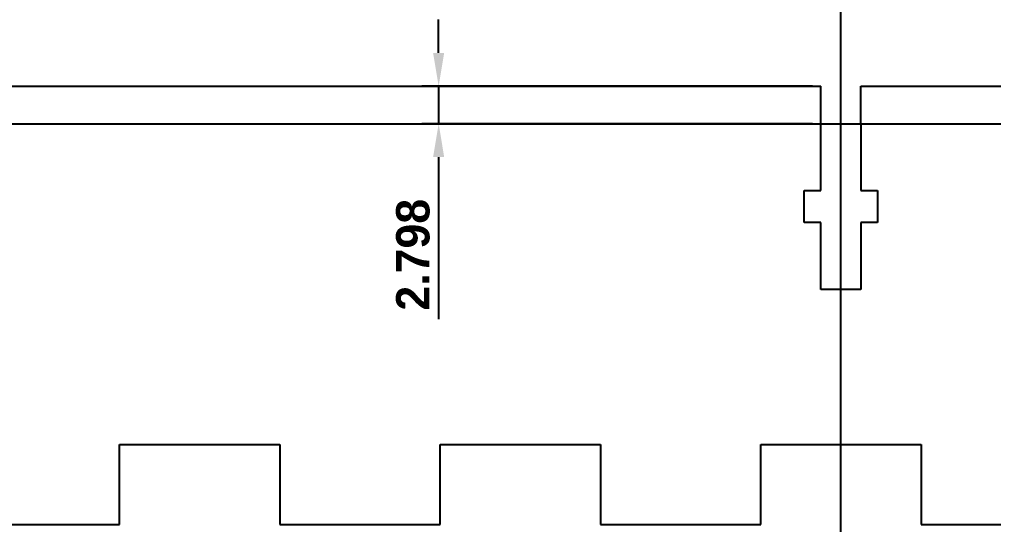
# Model space of a CAD drawing. Header units: millimetres. Extents: x -118 to 978, y -2247 to 617.
# Drawn here: x 584 to 656.9, y 252.4 to 290.2 of the extents above; entities that cross this region are included whole.
import ezdxf

# ---------------------------------------------------------------- set-up
doc = ezdxf.new("R2010")
doc.units = ezdxf.units.MM
doc.layers.add('TabGuides', color=3, linetype='Continuous')
doc.layers.add('text', color=5, linetype='Continuous')
doc.styles.get("Standard").update_dxf_attribs({"font": 'FreeSansBold.ttf'})
doc.dimstyles.new('ISO-25', dxfattribs={"dimtxt": 2.5, "dimasz": 2.5, "dimexe": 1.25, "dimexo": 0.625, "dimtad": 1, "dimdec": 3, "dimdsep": 46, "dimtxsty": 'Standard', "dimcen": 2.5, "dimadec": 0, "dimazin": 0, "dimtfac": 1, "dimtmove": 0, "dimatfit": 3, "dimfxl": 1, "dimarcsym": 0})

# ---------------------------------------------------------------- blocks, each defined once
blk = doc.blocks.new('M3 Bolt Nut Slot')
for p, q in [((-7.4, 0), (-7.4, 1.25)), ((-7.4, 1.25), (-5, 1.25)), ((-5, 1.25), (-5, 0)), ((-12.4, -3), (-12.4, 0)), ((-12.4, 0), (-7.4, 0)), ((-5, 0), (0, 0)), ((-7.4, -3), (-12.4, -3)), ((-7.4, -4.25), (-7.4, -3)), ((0, -3), (-5, -3)), ((-5, -3), (-5, -4.25)), ((-5, -4.25), (-7.4, -4.25))]:
    blk.add_line(p, q)
blk = doc.blocks.new('*D697')
at = {"layer": 'Defpoints', "color": 0}
for p in [(208.5, 0), (179.891, -2.798), (208.5, -2.798)]:
    blk.add_point(p, dxfattribs=at)
at = {"layer": 'TabGuides', "color": 0, "lineweight": -2}
for p, q in [((179.891, 2.5), (179.891, 5)), ((207.875, 0), (178.641, 0)), ((179.891, 0), (179.891, -2.798)), ((207.875, -2.798), (178.641, -2.798)), ((179.891, -5.298), (179.891, -17.419))]:
    blk.add_line(p, q, dxfattribs=at)
at = {"layer": 'TabGuides', "color": 0}
for points in [[(179.474, 2.5), (180.307, 2.5), (179.891, 0)], [(180.307, -5.298), (179.474, -5.298), (179.891, -2.798)]]:
    blk.add_solid(points, dxfattribs=at)
at = {"layer": 'TabGuides', "color": 0, "insert": (177.974, -12.609), "char_height": 2.5, "attachment_point": 5, "rotation": 90}
blk.add_mtext('2.798', dxfattribs=at)
blk = doc.blocks.new('*D699')
at = {"layer": 'Defpoints', "color": 0}
for p in [(208.5, 0), (179.891, -2.798), (208.5, -2.798)]:
    blk.add_point(p, dxfattribs=at)
at = {"layer": 'TabGuides', "color": 0, "lineweight": -2}
for p, q in [((179.891, 2.5), (179.891, 5)), ((207.875, 0), (178.641, 0)), ((179.891, 0), (179.891, -2.798)), ((207.875, -2.798), (178.641, -2.798)), ((179.891, -5.298), (179.891, -17.419))]:
    blk.add_line(p, q, dxfattribs=at)
at = {"layer": 'TabGuides', "color": 0}
for points in [[(179.474, 2.5), (180.307, 2.5), (179.891, 0)], [(180.307, -5.298), (179.474, -5.298), (179.891, -2.798)]]:
    blk.add_solid(points, dxfattribs=at)
at = {"layer": 'TabGuides', "color": 0, "insert": (177.974, -12.609), "char_height": 2.5, "attachment_point": 5, "rotation": 90}
blk.add_mtext('2.798', dxfattribs=at)
blk = doc.blocks.new('*D701')
at = {"layer": 'Defpoints', "color": 0}
for p in [(208.5, 0), (179.891, -2.798), (208.5, -2.798)]:
    blk.add_point(p, dxfattribs=at)
at = {"layer": 'TabGuides', "color": 0, "lineweight": -2}
for p, q in [((179.891, 2.5), (179.891, 5)), ((207.875, 0), (178.641, 0)), ((179.891, 0), (179.891, -2.798)), ((207.875, -2.798), (178.641, -2.798)), ((179.891, -5.298), (179.891, -17.419))]:
    blk.add_line(p, q, dxfattribs=at)
at = {"layer": 'TabGuides', "color": 0}
for points in [[(179.474, 2.5), (180.307, 2.5), (179.891, 0)], [(180.307, -5.298), (179.474, -5.298), (179.891, -2.798)]]:
    blk.add_solid(points, dxfattribs=at)
at = {"layer": 'TabGuides', "color": 0, "insert": (177.974, -12.609), "char_height": 2.5, "attachment_point": 5, "rotation": 90}
blk.add_mtext('2.798', dxfattribs=at)
blk = doc.blocks.new('*D703')
at = {"layer": 'Defpoints', "color": 0}
for p in [(208.5, 0), (179.891, -2.798), (208.5, -2.798)]:
    blk.add_point(p, dxfattribs=at)
at = {"layer": 'TabGuides', "color": 0, "lineweight": -2}
for p, q in [((179.891, 2.5), (179.891, 5)), ((207.875, 0), (178.641, 0)), ((179.891, 0), (179.891, -2.798)), ((207.875, -2.798), (178.641, -2.798)), ((179.891, -5.298), (179.891, -17.419))]:
    blk.add_line(p, q, dxfattribs=at)
at = {"layer": 'TabGuides', "color": 0}
for points in [[(179.474, 2.5), (180.307, 2.5), (179.891, 0)], [(180.307, -5.298), (179.474, -5.298), (179.891, -2.798)]]:
    blk.add_solid(points, dxfattribs=at)
at = {"layer": 'TabGuides', "color": 0, "insert": (177.974, -12.609), "char_height": 2.5, "attachment_point": 5, "rotation": 90}
blk.add_mtext('2.798', dxfattribs=at)
blk = doc.blocks.new('*D705')
at = {"layer": 'Defpoints', "color": 0}
for p in [(208.5, 0), (179.891, -2.798), (208.5, -2.798)]:
    blk.add_point(p, dxfattribs=at)
at = {"layer": 'TabGuides', "color": 0, "lineweight": -2}
for p, q in [((179.891, 2.5), (179.891, 5)), ((207.875, 0), (178.641, 0)), ((179.891, 0), (179.891, -2.798)), ((207.875, -2.798), (178.641, -2.798)), ((179.891, -5.298), (179.891, -17.419))]:
    blk.add_line(p, q, dxfattribs=at)
at = {"layer": 'TabGuides', "color": 0}
for points in [[(179.474, 2.5), (180.307, 2.5), (179.891, 0)], [(180.307, -5.298), (179.474, -5.298), (179.891, -2.798)]]:
    blk.add_solid(points, dxfattribs=at)
at = {"layer": 'TabGuides', "color": 0, "insert": (177.974, -12.609), "char_height": 2.5, "attachment_point": 5, "rotation": 90}
blk.add_mtext('2.798', dxfattribs=at)
blk = doc.blocks.new('*D707')
at = {"layer": 'Defpoints', "color": 0}
for p in [(208.5, 0), (179.891, -2.798), (208.5, -2.798)]:
    blk.add_point(p, dxfattribs=at)
at = {"layer": 'TabGuides', "color": 0, "lineweight": -2}
for p, q in [((179.891, 2.5), (179.891, 5)), ((207.875, 0), (178.641, 0)), ((179.891, 0), (179.891, -2.798)), ((207.875, -2.798), (178.641, -2.798)), ((179.891, -5.298), (179.891, -17.419))]:
    blk.add_line(p, q, dxfattribs=at)
at = {"layer": 'TabGuides', "color": 0}
for points in [[(179.474, 2.5), (180.307, 2.5), (179.891, 0)], [(180.307, -5.298), (179.474, -5.298), (179.891, -2.798)]]:
    blk.add_solid(points, dxfattribs=at)
at = {"layer": 'TabGuides', "color": 0, "insert": (177.974, -12.609), "char_height": 2.5, "attachment_point": 5, "rotation": 90}
blk.add_mtext('2.798', dxfattribs=at)
blk = doc.blocks.new('*D709')
at = {"layer": 'Defpoints', "color": 0}
for p in [(208.5, 0), (179.891, -2.798), (208.5, -2.798)]:
    blk.add_point(p, dxfattribs=at)
at = {"layer": 'TabGuides', "color": 0, "lineweight": -2}
for p, q in [((179.891, 2.5), (179.891, 5)), ((207.875, 0), (178.641, 0)), ((179.891, 0), (179.891, -2.798)), ((207.875, -2.798), (178.641, -2.798)), ((179.891, -5.298), (179.891, -17.419))]:
    blk.add_line(p, q, dxfattribs=at)
at = {"layer": 'TabGuides', "color": 0}
for points in [[(179.474, 2.5), (180.307, 2.5), (179.891, 0)], [(180.307, -5.298), (179.474, -5.298), (179.891, -2.798)]]:
    blk.add_solid(points, dxfattribs=at)
at = {"layer": 'TabGuides', "color": 0, "insert": (177.974, -12.609), "char_height": 2.5, "attachment_point": 5, "rotation": 90}
blk.add_mtext('2.798', dxfattribs=at)
blk = doc.blocks.new('*D711')
at = {"layer": 'Defpoints', "color": 0}
for p in [(208.5, 0), (179.891, -2.798), (208.5, -2.798)]:
    blk.add_point(p, dxfattribs=at)
at = {"layer": 'TabGuides', "color": 0, "lineweight": -2}
for p, q in [((179.891, 2.5), (179.891, 5)), ((207.875, 0), (178.641, 0)), ((179.891, 0), (179.891, -2.798)), ((207.875, -2.798), (178.641, -2.798)), ((179.891, -5.298), (179.891, -17.419))]:
    blk.add_line(p, q, dxfattribs=at)
at = {"layer": 'TabGuides', "color": 0}
for points in [[(179.474, 2.5), (180.307, 2.5), (179.891, 0)], [(180.307, -5.298), (179.474, -5.298), (179.891, -2.798)]]:
    blk.add_solid(points, dxfattribs=at)
at = {"layer": 'TabGuides', "color": 0, "insert": (177.974, -12.609), "char_height": 2.5, "attachment_point": 5, "rotation": 90}
blk.add_mtext('2.798', dxfattribs=at)
blk = doc.blocks.new('*D713')
at = {"layer": 'Defpoints', "color": 0}
for p in [(208.5, 0), (179.891, -2.798), (208.5, -2.798)]:
    blk.add_point(p, dxfattribs=at)
at = {"layer": 'TabGuides', "color": 0, "lineweight": -2}
for p, q in [((179.891, 2.5), (179.891, 5)), ((207.875, 0), (178.641, 0)), ((179.891, 0), (179.891, -2.798)), ((207.875, -2.798), (178.641, -2.798)), ((179.891, -5.298), (179.891, -17.419))]:
    blk.add_line(p, q, dxfattribs=at)
at = {"layer": 'TabGuides', "color": 0}
for points in [[(179.474, 2.5), (180.307, 2.5), (179.891, 0)], [(180.307, -5.298), (179.474, -5.298), (179.891, -2.798)]]:
    blk.add_solid(points, dxfattribs=at)
at = {"layer": 'TabGuides', "color": 0, "insert": (177.974, -12.609), "char_height": 2.5, "attachment_point": 5, "rotation": 90}
blk.add_mtext('2.798', dxfattribs=at)
blk = doc.blocks.new('*D715')
at = {"layer": 'Defpoints', "color": 0}
for p in [(208.5, 0), (179.891, -2.798), (208.5, -2.798)]:
    blk.add_point(p, dxfattribs=at)
at = {"layer": 'TabGuides', "color": 0, "lineweight": -2}
for p, q in [((179.891, 2.5), (179.891, 5)), ((207.875, 0), (178.641, 0)), ((179.891, 0), (179.891, -2.798)), ((207.875, -2.798), (178.641, -2.798)), ((179.891, -5.298), (179.891, -17.419))]:
    blk.add_line(p, q, dxfattribs=at)
at = {"layer": 'TabGuides', "color": 0}
for points in [[(179.474, 2.5), (180.307, 2.5), (179.891, 0)], [(180.307, -5.298), (179.474, -5.298), (179.891, -2.798)]]:
    blk.add_solid(points, dxfattribs=at)
at = {"layer": 'TabGuides', "color": 0, "insert": (177.974, -12.609), "char_height": 2.5, "attachment_point": 5, "rotation": 90}
blk.add_mtext('2.798', dxfattribs=at)
blk = doc.blocks.new('*D717')
at = {"layer": 'Defpoints', "color": 0}
for p in [(208.5, 0), (179.891, -2.798), (208.5, -2.798)]:
    blk.add_point(p, dxfattribs=at)
at = {"layer": 'TabGuides', "color": 0, "lineweight": -2}
for p, q in [((179.891, 2.5), (179.891, 5)), ((207.875, 0), (178.641, 0)), ((179.891, 0), (179.891, -2.798)), ((207.875, -2.798), (178.641, -2.798)), ((179.891, -5.298), (179.891, -17.419))]:
    blk.add_line(p, q, dxfattribs=at)
at = {"layer": 'TabGuides', "color": 0}
for points in [[(179.474, 2.5), (180.307, 2.5), (179.891, 0)], [(180.307, -5.298), (179.474, -5.298), (179.891, -2.798)]]:
    blk.add_solid(points, dxfattribs=at)
at = {"layer": 'TabGuides', "color": 0, "insert": (177.974, -12.609), "char_height": 2.5, "attachment_point": 5, "rotation": 90}
blk.add_mtext('2.798', dxfattribs=at)
blk = doc.blocks.new('*D719')
at = {"layer": 'Defpoints', "color": 0}
for p in [(208.5, 0), (179.891, -2.798), (208.5, -2.798)]:
    blk.add_point(p, dxfattribs=at)
at = {"layer": 'TabGuides', "color": 0, "lineweight": -2}
for p, q in [((179.891, 2.5), (179.891, 5)), ((207.875, 0), (178.641, 0)), ((179.891, 0), (179.891, -2.798)), ((207.875, -2.798), (178.641, -2.798)), ((179.891, -5.298), (179.891, -17.419))]:
    blk.add_line(p, q, dxfattribs=at)
at = {"layer": 'TabGuides', "color": 0}
for points in [[(179.474, 2.5), (180.307, 2.5), (179.891, 0)], [(180.307, -5.298), (179.474, -5.298), (179.891, -2.798)]]:
    blk.add_solid(points, dxfattribs=at)
at = {"layer": 'TabGuides', "color": 0, "insert": (177.974, -12.609), "char_height": 2.5, "attachment_point": 5, "rotation": 90}
blk.add_mtext('2.798', dxfattribs=at)
blk = doc.blocks.new('*D721')
at = {"layer": 'Defpoints', "color": 0}
for p in [(208.5, 0), (179.891, -2.798), (208.5, -2.798)]:
    blk.add_point(p, dxfattribs=at)
at = {"layer": 'TabGuides', "color": 0, "lineweight": -2}
for p, q in [((179.891, 2.5), (179.891, 5)), ((207.875, 0), (178.641, 0)), ((179.891, 0), (179.891, -2.798)), ((207.875, -2.798), (178.641, -2.798)), ((179.891, -5.298), (179.891, -17.419))]:
    blk.add_line(p, q, dxfattribs=at)
at = {"layer": 'TabGuides', "color": 0}
for points in [[(179.474, 2.5), (180.307, 2.5), (179.891, 0)], [(180.307, -5.298), (179.474, -5.298), (179.891, -2.798)]]:
    blk.add_solid(points, dxfattribs=at)
at = {"layer": 'TabGuides', "color": 0, "insert": (177.974, -12.609), "char_height": 2.5, "attachment_point": 5, "rotation": 90}
blk.add_mtext('2.798', dxfattribs=at)
blk = doc.blocks.new('*D723')
at = {"layer": 'Defpoints', "color": 0}
for p in [(208.5, 0), (179.891, -2.798), (208.5, -2.798)]:
    blk.add_point(p, dxfattribs=at)
at = {"layer": 'TabGuides', "color": 0, "lineweight": -2}
for p, q in [((179.891, 2.5), (179.891, 5)), ((207.875, 0), (178.641, 0)), ((179.891, 0), (179.891, -2.798)), ((207.875, -2.798), (178.641, -2.798)), ((179.891, -5.298), (179.891, -17.419))]:
    blk.add_line(p, q, dxfattribs=at)
at = {"layer": 'TabGuides', "color": 0}
for points in [[(179.474, 2.5), (180.307, 2.5), (179.891, 0)], [(180.307, -5.298), (179.474, -5.298), (179.891, -2.798)]]:
    blk.add_solid(points, dxfattribs=at)
at = {"layer": 'TabGuides', "color": 0, "insert": (177.974, -12.609), "char_height": 2.5, "attachment_point": 5, "rotation": 90}
blk.add_mtext('2.798', dxfattribs=at)
blk = doc.blocks.new('*D725')
at = {"layer": 'Defpoints', "color": 0}
for p in [(208.5, 0), (179.891, -2.798), (208.5, -2.798)]:
    blk.add_point(p, dxfattribs=at)
at = {"layer": 'TabGuides', "color": 0, "lineweight": -2}
for p, q in [((179.891, 2.5), (179.891, 5)), ((207.875, 0), (178.641, 0)), ((179.891, 0), (179.891, -2.798)), ((207.875, -2.798), (178.641, -2.798)), ((179.891, -5.298), (179.891, -17.419))]:
    blk.add_line(p, q, dxfattribs=at)
at = {"layer": 'TabGuides', "color": 0}
for points in [[(179.474, 2.5), (180.307, 2.5), (179.891, 0)], [(180.307, -5.298), (179.474, -5.298), (179.891, -2.798)]]:
    blk.add_solid(points, dxfattribs=at)
at = {"layer": 'TabGuides', "color": 0, "insert": (177.974, -12.609), "char_height": 2.5, "attachment_point": 5, "rotation": 90}
blk.add_mtext('2.798', dxfattribs=at)
blk = doc.blocks.new('*D727')
at = {"layer": 'Defpoints', "color": 0}
for p in [(208.5, 0), (179.891, -2.798), (208.5, -2.798)]:
    blk.add_point(p, dxfattribs=at)
at = {"layer": 'TabGuides', "color": 0, "lineweight": -2}
for p, q in [((179.891, 2.5), (179.891, 5)), ((207.875, 0), (178.641, 0)), ((179.891, 0), (179.891, -2.798)), ((207.875, -2.798), (178.641, -2.798)), ((179.891, -5.298), (179.891, -17.419))]:
    blk.add_line(p, q, dxfattribs=at)
at = {"layer": 'TabGuides', "color": 0}
for points in [[(179.474, 2.5), (180.307, 2.5), (179.891, 0)], [(180.307, -5.298), (179.474, -5.298), (179.891, -2.798)]]:
    blk.add_solid(points, dxfattribs=at)
at = {"layer": 'TabGuides', "color": 0, "insert": (177.974, -12.609), "char_height": 2.5, "attachment_point": 5, "rotation": 90}
blk.add_mtext('2.798', dxfattribs=at)
blk = doc.blocks.new('*D729')
at = {"layer": 'Defpoints', "color": 0}
for p in [(208.5, 0), (179.891, -2.798), (208.5, -2.798)]:
    blk.add_point(p, dxfattribs=at)
at = {"layer": 'TabGuides', "color": 0, "lineweight": -2}
for p, q in [((179.891, 2.5), (179.891, 5)), ((207.875, 0), (178.641, 0)), ((179.891, 0), (179.891, -2.798)), ((207.875, -2.798), (178.641, -2.798)), ((179.891, -5.298), (179.891, -17.419))]:
    blk.add_line(p, q, dxfattribs=at)
at = {"layer": 'TabGuides', "color": 0}
for points in [[(179.474, 2.5), (180.307, 2.5), (179.891, 0)], [(180.307, -5.298), (179.474, -5.298), (179.891, -2.798)]]:
    blk.add_solid(points, dxfattribs=at)
at = {"layer": 'TabGuides', "color": 0, "insert": (177.974, -12.609), "char_height": 2.5, "attachment_point": 5, "rotation": 90}
blk.add_mtext('2.798', dxfattribs=at)
blk = doc.blocks.new('*D731')
at = {"layer": 'Defpoints', "color": 0}
for p in [(208.5, 0), (179.891, -2.798), (208.5, -2.798)]:
    blk.add_point(p, dxfattribs=at)
at = {"layer": 'TabGuides', "color": 0, "lineweight": -2}
for p, q in [((179.891, 2.5), (179.891, 5)), ((207.875, 0), (178.641, 0)), ((179.891, 0), (179.891, -2.798)), ((207.875, -2.798), (178.641, -2.798)), ((179.891, -5.298), (179.891, -17.419))]:
    blk.add_line(p, q, dxfattribs=at)
at = {"layer": 'TabGuides', "color": 0}
for points in [[(179.474, 2.5), (180.307, 2.5), (179.891, 0)], [(180.307, -5.298), (179.474, -5.298), (179.891, -2.798)]]:
    blk.add_solid(points, dxfattribs=at)
at = {"layer": 'TabGuides', "color": 0, "insert": (177.974, -12.609), "char_height": 2.5, "attachment_point": 5, "rotation": 90}
blk.add_mtext('2.798', dxfattribs=at)
blk = doc.blocks.new('*D733')
at = {"layer": 'Defpoints', "color": 0}
for p in [(208.5, 0), (179.891, -2.798), (208.5, -2.798)]:
    blk.add_point(p, dxfattribs=at)
at = {"layer": 'TabGuides', "color": 0, "lineweight": -2}
for p, q in [((179.891, 2.5), (179.891, 5)), ((207.875, 0), (178.641, 0)), ((179.891, 0), (179.891, -2.798)), ((207.875, -2.798), (178.641, -2.798)), ((179.891, -5.298), (179.891, -17.419))]:
    blk.add_line(p, q, dxfattribs=at)
at = {"layer": 'TabGuides', "color": 0}
for points in [[(179.474, 2.5), (180.307, 2.5), (179.891, 0)], [(180.307, -5.298), (179.474, -5.298), (179.891, -2.798)]]:
    blk.add_solid(points, dxfattribs=at)
at = {"layer": 'TabGuides', "color": 0, "insert": (177.974, -12.609), "char_height": 2.5, "attachment_point": 5, "rotation": 90}
blk.add_mtext('2.798', dxfattribs=at)
blk = doc.blocks.new('*D735')
at = {"layer": 'Defpoints', "color": 0}
for p in [(208.5, 0), (179.891, -2.798), (208.5, -2.798)]:
    blk.add_point(p, dxfattribs=at)
at = {"layer": 'TabGuides', "color": 0, "lineweight": -2}
for p, q in [((179.891, 2.5), (179.891, 5)), ((207.875, 0), (178.641, 0)), ((179.891, 0), (179.891, -2.798)), ((207.875, -2.798), (178.641, -2.798)), ((179.891, -5.298), (179.891, -17.419))]:
    blk.add_line(p, q, dxfattribs=at)
at = {"layer": 'TabGuides', "color": 0}
for points in [[(179.474, 2.5), (180.307, 2.5), (179.891, 0)], [(180.307, -5.298), (179.474, -5.298), (179.891, -2.798)]]:
    blk.add_solid(points, dxfattribs=at)
at = {"layer": 'TabGuides', "color": 0, "insert": (177.974, -12.609), "char_height": 2.5, "attachment_point": 5, "rotation": 90}
blk.add_mtext('2.798', dxfattribs=at)
blk = doc.blocks.new('*D737')
at = {"layer": 'Defpoints', "color": 0}
for p in [(208.5, 0), (179.891, -2.798), (208.5, -2.798)]:
    blk.add_point(p, dxfattribs=at)
at = {"layer": 'TabGuides', "color": 0, "lineweight": -2}
for p, q in [((179.891, 2.5), (179.891, 5)), ((207.875, 0), (178.641, 0)), ((179.891, 0), (179.891, -2.798)), ((207.875, -2.798), (178.641, -2.798)), ((179.891, -5.298), (179.891, -17.419))]:
    blk.add_line(p, q, dxfattribs=at)
at = {"layer": 'TabGuides', "color": 0}
for points in [[(179.474, 2.5), (180.307, 2.5), (179.891, 0)], [(180.307, -5.298), (179.474, -5.298), (179.891, -2.798)]]:
    blk.add_solid(points, dxfattribs=at)
at = {"layer": 'TabGuides', "color": 0, "insert": (177.974, -12.609), "char_height": 2.5, "attachment_point": 5, "rotation": 90}
blk.add_mtext('2.798', dxfattribs=at)
blk = doc.blocks.new('*D739')
at = {"layer": 'Defpoints', "color": 0}
for p in [(208.5, 0), (179.891, -2.798), (208.5, -2.798)]:
    blk.add_point(p, dxfattribs=at)
at = {"layer": 'TabGuides', "color": 0, "lineweight": -2}
for p, q in [((179.891, 2.5), (179.891, 5)), ((207.875, 0), (178.641, 0)), ((179.891, 0), (179.891, -2.798)), ((207.875, -2.798), (178.641, -2.798)), ((179.891, -5.298), (179.891, -17.419))]:
    blk.add_line(p, q, dxfattribs=at)
at = {"layer": 'TabGuides', "color": 0}
for points in [[(179.474, 2.5), (180.307, 2.5), (179.891, 0)], [(180.307, -5.298), (179.474, -5.298), (179.891, -2.798)]]:
    blk.add_solid(points, dxfattribs=at)
at = {"layer": 'TabGuides', "color": 0, "insert": (177.974, -12.609), "char_height": 2.5, "attachment_point": 5, "rotation": 90}
blk.add_mtext('2.798', dxfattribs=at)
blk = doc.blocks.new('*D741')
at = {"layer": 'Defpoints', "color": 0}
for p in [(208.5, 0), (179.891, -2.798), (208.5, -2.798)]:
    blk.add_point(p, dxfattribs=at)
at = {"layer": 'TabGuides', "color": 0, "lineweight": -2}
for p, q in [((179.891, 2.5), (179.891, 5)), ((207.875, 0), (178.641, 0)), ((179.891, 0), (179.891, -2.798)), ((207.875, -2.798), (178.641, -2.798)), ((179.891, -5.298), (179.891, -17.419))]:
    blk.add_line(p, q, dxfattribs=at)
at = {"layer": 'TabGuides', "color": 0}
for points in [[(179.474, 2.5), (180.307, 2.5), (179.891, 0)], [(180.307, -5.298), (179.474, -5.298), (179.891, -2.798)]]:
    blk.add_solid(points, dxfattribs=at)
at = {"layer": 'TabGuides', "color": 0, "insert": (177.974, -12.609), "char_height": 2.5, "attachment_point": 5, "rotation": 90}
blk.add_mtext('2.798', dxfattribs=at)
blk = doc.blocks.new('*D743')
at = {"layer": 'Defpoints', "color": 0}
for p in [(208.5, 0), (179.891, -2.798), (208.5, -2.798)]:
    blk.add_point(p, dxfattribs=at)
at = {"layer": 'TabGuides', "color": 0, "lineweight": -2}
for p, q in [((179.891, 2.5), (179.891, 5)), ((207.875, 0), (178.641, 0)), ((179.891, 0), (179.891, -2.798)), ((207.875, -2.798), (178.641, -2.798)), ((179.891, -5.298), (179.891, -17.419))]:
    blk.add_line(p, q, dxfattribs=at)
at = {"layer": 'TabGuides', "color": 0}
for points in [[(179.474, 2.5), (180.307, 2.5), (179.891, 0)], [(180.307, -5.298), (179.474, -5.298), (179.891, -2.798)]]:
    blk.add_solid(points, dxfattribs=at)
at = {"layer": 'TabGuides', "color": 0, "insert": (177.974, -12.609), "char_height": 2.5, "attachment_point": 5, "rotation": 90}
blk.add_mtext('2.798', dxfattribs=at)
blk = doc.blocks.new('*D745')
at = {"layer": 'Defpoints', "color": 0}
for p in [(208.5, 0), (179.891, -2.798), (208.5, -2.798)]:
    blk.add_point(p, dxfattribs=at)
at = {"layer": 'TabGuides', "color": 0, "lineweight": -2}
for p, q in [((179.891, 2.5), (179.891, 5)), ((207.875, 0), (178.641, 0)), ((179.891, 0), (179.891, -2.798)), ((207.875, -2.798), (178.641, -2.798)), ((179.891, -5.298), (179.891, -17.419))]:
    blk.add_line(p, q, dxfattribs=at)
at = {"layer": 'TabGuides', "color": 0}
for points in [[(179.474, 2.5), (180.307, 2.5), (179.891, 0)], [(180.307, -5.298), (179.474, -5.298), (179.891, -2.798)]]:
    blk.add_solid(points, dxfattribs=at)
at = {"layer": 'TabGuides', "color": 0, "insert": (177.974, -12.609), "char_height": 2.5, "attachment_point": 5, "rotation": 90}
blk.add_mtext('2.798', dxfattribs=at)
blk = doc.blocks.new('*D747')
at = {"layer": 'Defpoints', "color": 0}
for p in [(208.5, 0), (179.891, -2.798), (208.5, -2.798)]:
    blk.add_point(p, dxfattribs=at)
at = {"layer": 'TabGuides', "color": 0, "lineweight": -2}
for p, q in [((179.891, 2.5), (179.891, 5)), ((207.875, 0), (178.641, 0)), ((179.891, 0), (179.891, -2.798)), ((207.875, -2.798), (178.641, -2.798)), ((179.891, -5.298), (179.891, -17.419))]:
    blk.add_line(p, q, dxfattribs=at)
at = {"layer": 'TabGuides', "color": 0}
for points in [[(179.474, 2.5), (180.307, 2.5), (179.891, 0)], [(180.307, -5.298), (179.474, -5.298), (179.891, -2.798)]]:
    blk.add_solid(points, dxfattribs=at)
at = {"layer": 'TabGuides', "color": 0, "insert": (177.974, -12.609), "char_height": 2.5, "attachment_point": 5, "rotation": 90}
blk.add_mtext('2.798', dxfattribs=at)
blk = doc.blocks.new('*D749')
at = {"layer": 'Defpoints', "color": 0}
for p in [(208.5, 0), (179.891, -2.798), (208.5, -2.798)]:
    blk.add_point(p, dxfattribs=at)
at = {"layer": 'TabGuides', "color": 0, "lineweight": -2}
for p, q in [((179.891, 2.5), (179.891, 5)), ((207.875, 0), (178.641, 0)), ((179.891, 0), (179.891, -2.798)), ((207.875, -2.798), (178.641, -2.798)), ((179.891, -5.298), (179.891, -17.419))]:
    blk.add_line(p, q, dxfattribs=at)
at = {"layer": 'TabGuides', "color": 0}
for points in [[(179.474, 2.5), (180.307, 2.5), (179.891, 0)], [(180.307, -5.298), (179.474, -5.298), (179.891, -2.798)]]:
    blk.add_solid(points, dxfattribs=at)
at = {"layer": 'TabGuides', "color": 0, "insert": (177.974, -12.609), "char_height": 2.5, "attachment_point": 5, "rotation": 90}
blk.add_mtext('2.798', dxfattribs=at)
blk = doc.blocks.new('*D751')
at = {"layer": 'Defpoints', "color": 0}
for p in [(208.5, 0), (179.891, -2.798), (208.5, -2.798)]:
    blk.add_point(p, dxfattribs=at)
at = {"layer": 'TabGuides', "color": 0, "lineweight": -2}
for p, q in [((179.891, 2.5), (179.891, 5)), ((207.875, 0), (178.641, 0)), ((179.891, 0), (179.891, -2.798)), ((207.875, -2.798), (178.641, -2.798)), ((179.891, -5.298), (179.891, -17.419))]:
    blk.add_line(p, q, dxfattribs=at)
at = {"layer": 'TabGuides', "color": 0}
for points in [[(179.474, 2.5), (180.307, 2.5), (179.891, 0)], [(180.307, -5.298), (179.474, -5.298), (179.891, -2.798)]]:
    blk.add_solid(points, dxfattribs=at)
at = {"layer": 'TabGuides', "color": 0, "insert": (177.974, -12.609), "char_height": 2.5, "attachment_point": 5, "rotation": 90}
blk.add_mtext('2.798', dxfattribs=at)
blk = doc.blocks.new('*D753')
at = {"layer": 'Defpoints', "color": 0}
for p in [(208.5, 0), (179.891, -2.798), (208.5, -2.798)]:
    blk.add_point(p, dxfattribs=at)
at = {"layer": 'TabGuides', "color": 0, "lineweight": -2}
for p, q in [((179.891, 2.5), (179.891, 5)), ((207.875, 0), (178.641, 0)), ((179.891, 0), (179.891, -2.798)), ((207.875, -2.798), (178.641, -2.798)), ((179.891, -5.298), (179.891, -17.419))]:
    blk.add_line(p, q, dxfattribs=at)
at = {"layer": 'TabGuides', "color": 0}
for points in [[(179.474, 2.5), (180.307, 2.5), (179.891, 0)], [(180.307, -5.298), (179.474, -5.298), (179.891, -2.798)]]:
    blk.add_solid(points, dxfattribs=at)
at = {"layer": 'TabGuides', "color": 0, "insert": (177.974, -12.609), "char_height": 2.5, "attachment_point": 5, "rotation": 90}
blk.add_mtext('2.798', dxfattribs=at)
blk = doc.blocks.new('*D755')
at = {"layer": 'Defpoints', "color": 0}
for p in [(208.5, 0), (179.891, -2.798), (208.5, -2.798)]:
    blk.add_point(p, dxfattribs=at)
at = {"layer": 'TabGuides', "color": 0, "lineweight": -2}
for p, q in [((179.891, 2.5), (179.891, 5)), ((207.875, 0), (178.641, 0)), ((179.891, 0), (179.891, -2.798)), ((207.875, -2.798), (178.641, -2.798)), ((179.891, -5.298), (179.891, -17.419))]:
    blk.add_line(p, q, dxfattribs=at)
at = {"layer": 'TabGuides', "color": 0}
for points in [[(179.474, 2.5), (180.307, 2.5), (179.891, 0)], [(180.307, -5.298), (179.474, -5.298), (179.891, -2.798)]]:
    blk.add_solid(points, dxfattribs=at)
at = {"layer": 'TabGuides', "color": 0, "insert": (177.974, -12.609), "char_height": 2.5, "attachment_point": 5, "rotation": 90}
blk.add_mtext('2.798', dxfattribs=at)
blk = doc.blocks.new('Front Panel')
for p, q in [((0, 0), (208.5, 0)), ((0, 0), (208.5, 0)), ((0, 0), (208.5, 0)), ((0, 0), (208.5, 0)), ((0, 0), (208.5, 0)), ((0, 0), (208.5, 0)), ((0, 0), (208.5, 0)), ((0, 0), (208.5, 0)), ((0, 0), (208.5, 0)), ((0, 0), (208.5, 0)), ((0, 0), (208.5, 0)), ((0, 0), (208.5, 0)), ((0, 0), (208.5, 0)), ((0, 0), (208.5, 0)), ((0, 0), (208.5, 0)), ((0, 0), (208.5, 0)), ((0, 0), (208.5, 0)), ((0, 0), (208.5, 0)), ((0, 0), (208.5, 0)), ((0, 0), (208.5, 0)), ((0, 0), (208.5, 0)), ((0, 0), (208.5, 0)), ((0, 0), (208.5, 0)), ((0, 0), (208.5, 0)), ((0, 0), (208.5, 0)), ((0, 0), (208.5, 0)), ((0, 0), (208.5, 0)), ((0, 0), (208.5, 0)), ((0, 0), (208.5, 0)), ((0, 0), (208.5, 0)), ((208.5, -2.798), (208.5, 0)), ((208.5, -2.798), (208.5, 0)), ((208.5, -2.798), (208.5, 0)), ((208.5, -2.798), (208.5, 0)), ((208.5, -2.798), (208.5, 0)), ((208.5, -2.798), (208.5, 0)), ((208.5, -2.798), (208.5, 0)), ((208.5, -2.798), (208.5, 0)), ((208.5, -2.798), (208.5, 0)), ((208.5, -2.798), (208.5, 0)), ((208.5, -2.798), (208.5, 0)), ((208.5, -2.798), (208.5, 0)), ((208.5, -2.798), (208.5, 0)), ((208.5, -2.798), (208.5, 0)), ((208.5, -2.798), (208.5, 0)), ((208.5, -2.798), (208.5, 0)), ((208.5, -2.798), (208.5, 0)), ((208.5, -2.798), (208.5, 0)), ((208.5, -2.798), (208.5, 0)), ((208.5, -2.798), (208.5, 0)), ((208.5, -2.798), (208.5, 0)), ((208.5, -2.798), (208.5, 0)), ((208.5, -2.798), (208.5, 0)), ((208.5, -2.798), (208.5, 0)), ((208.5, -2.798), (208.5, 0)), ((208.5, -2.798), (208.5, 0)), ((208.5, -2.798), (208.5, 0)), ((208.5, -2.798), (208.5, 0)), ((208.5, -2.798), (208.5, 0)), ((208.5, -2.798), (208.5, 0)), ((211.5, -2.798), (211.5, 0)), ((211.5, 0), (420, 0)), ((211.5, -2.798), (211.5, 0)), ((211.5, 0), (420, 0)), ((211.5, -2.798), (211.5, 0)), ((211.5, 0), (420, 0)), ((211.5, -2.798), (211.5, 0)), ((211.5, 0), (420, 0)), ((211.5, -2.798), (211.5, 0)), ((211.5, 0), (420, 0)), ((211.5, -2.798), (211.5, 0)), ((211.5, 0), (420, 0)), ((211.5, -2.798), (211.5, 0)), ((211.5, 0), (420, 0)), ((211.5, -2.798), (211.5, 0)), ((211.5, 0), (420, 0)), ((211.5, -2.798), (211.5, 0)), ((211.5, 0), (420, 0)), ((211.5, -2.798), (211.5, 0)), ((211.5, 0), (420, 0)), ((211.5, -2.798), (211.5, 0)), ((211.5, 0), (420, 0)), ((211.5, -2.798), (211.5, 0)), ((211.5, 0), (420, 0)), ((211.5, -2.798), (211.5, 0)), ((211.5, 0), (420, 0)), ((211.5, -2.798), (211.5, 0)), ((211.5, 0), (420, 0)), ((211.5, -2.798), (211.5, 0)), ((211.5, 0), (420, 0)), ((211.5, -2.798), (211.5, 0)), ((211.5, 0), (420, 0)), ((211.5, -2.798), (211.5, 0)), ((211.5, 0), (420, 0)), ((211.5, -2.798), (211.5, 0)), ((211.5, 0), (420, 0)), ((211.5, -2.798), (211.5, 0)), ((211.5, 0), (420, 0)), ((211.5, -2.798), (211.5, 0)), ((211.5, 0), (420, 0)), ((211.5, -2.798), (211.5, 0)), ((211.5, 0), (420, 0)), ((211.5, -2.798), (211.5, 0)), ((211.5, 0), (420, 0)), ((211.5, -2.798), (211.5, 0)), ((211.5, 0), (420, 0)), ((211.5, -2.798), (211.5, 0)), ((211.5, 0), (420, 0)), ((211.5, -2.798), (211.5, 0)), ((211.5, 0), (420, 0)), ((211.5, -2.798), (211.5, 0)), ((211.5, 0), (420, 0)), ((211.5, -2.798), (211.5, 0)), ((211.5, 0), (420, 0)), ((211.5, -2.798), (211.5, 0)), ((211.5, 0), (420, 0)), ((211.5, -2.798), (211.5, 0)), ((211.5, 0), (420, 0)), ((211.5, -2.798), (211.5, 0)), ((211.5, 0), (420, 0)), ((156, -32.798), (156, -26.798)), ((156, -26.798), (168, -26.798)), ((156, -32.798), (156, -26.798)), ((156, -26.798), (168, -26.798)), ((156, -32.798), (156, -26.798)), ((156, -26.798), (168, -26.798)), ((156, -32.798), (156, -26.798)), ((156, -26.798), (168, -26.798)), ((156, -32.798), (156, -26.798)), ((156, -26.798), (168, -26.798)), ((156, -32.798), (156, -26.798)), ((156, -26.798), (168, -26.798)), ((156, -32.798), (156, -26.798)), ((156, -26.798), (168, -26.798)), ((156, -32.798), (156, -26.798)), ((156, -26.798), (168, -26.798)), ((156, -32.798), (156, -26.798)), ((156, -26.798), (168, -26.798)), ((156, -32.798), (156, -26.798)), ((156, -26.798), (168, -26.798)), ((156, -32.798), (156, -26.798)), ((156, -26.798), (168, -26.798)), ((156, -32.798), (156, -26.798)), ((156, -26.798), (168, -26.798)), ((156, -32.798), (156, -26.798)), ((156, -26.798), (168, -26.798)), ((156, -32.798), (156, -26.798)), ((156, -26.798), (168, -26.798)), ((156, -32.798), (156, -26.798)), ((156, -26.798), (168, -26.798)), ((156, -32.798), (156, -26.798)), ((156, -26.798), (168, -26.798)), ((156, -32.798), (156, -26.798)), ((156, -26.798), (168, -26.798)), ((156, -32.798), (156, -26.798)), ((156, -26.798), (168, -26.798)), ((156, -32.798), (156, -26.798)), ((156, -26.798), (168, -26.798)), ((156, -32.798), (156, -26.798)), ((156, -26.798), (168, -26.798)), ((156, -32.798), (156, -26.798)), ((156, -26.798), (168, -26.798)), ((156, -32.798), (156, -26.798)), ((156, -26.798), (168, -26.798)), ((156, -32.798), (156, -26.798)), ((156, -26.798), (168, -26.798)), ((156, -32.798), (156, -26.798)), ((156, -26.798), (168, -26.798)), ((156, -32.798), (156, -26.798)), ((156, -26.798), (168, -26.798)), ((156, -32.798), (156, -26.798)), ((156, -26.798), (168, -26.798)), ((156, -32.798), (156, -26.798)), ((156, -26.798), (168, -26.798)), ((156, -32.798), (156, -26.798)), ((156, -26.798), (168, -26.798)), ((156, -32.798), (156, -26.798)), ((156, -26.798), (168, -26.798)), ((156, -32.798), (156, -26.798)), ((156, -26.798), (168, -26.798)), ((168, -26.798), (168, -32.798)), ((168, -26.798), (168, -32.798)), ((168, -26.798), (168, -32.798)), ((168, -26.798), (168, -32.798)), ((168, -26.798), (168, -32.798)), ((168, -26.798), (168, -32.798)), ((168, -26.798), (168, -32.798)), ((168, -26.798), (168, -32.798)), ((168, -26.798), (168, -32.798)), ((168, -26.798), (168, -32.798)), ((168, -26.798), (168, -32.798)), ((168, -26.798), (168, -32.798)), ((168, -26.798), (168, -32.798)), ((168, -26.798), (168, -32.798)), ((168, -26.798), (168, -32.798)), ((168, -26.798), (168, -32.798)), ((168, -26.798), (168, -32.798)), ((168, -26.798), (168, -32.798)), ((168, -26.798), (168, -32.798)), ((168, -26.798), (168, -32.798)), ((168, -26.798), (168, -32.798)), ((168, -26.798), (168, -32.798)), ((168, -26.798), (168, -32.798)), ((168, -26.798), (168, -32.798)), ((168, -26.798), (168, -32.798)), ((168, -26.798), (168, -32.798)), ((168, -26.798), (168, -32.798)), ((168, -26.798), (168, -32.798)), ((168, -26.798), (168, -32.798)), ((168, -26.798), (168, -32.798)), ((180, -32.798), (180, -26.798)), ((180, -26.798), (192, -26.798)), ((180, -32.798), (180, -26.798)), ((180, -26.798), (192, -26.798)), ((180, -32.798), (180, -26.798)), ((180, -26.798), (192, -26.798)), ((180, -32.798), (180, -26.798)), ((180, -26.798), (192, -26.798)), ((180, -32.798), (180, -26.798)), ((180, -26.798), (192, -26.798)), ((180, -32.798), (180, -26.798)), ((180, -26.798), (192, -26.798)), ((180, -32.798), (180, -26.798)), ((180, -26.798), (192, -26.798)), ((180, -32.798), (180, -26.798)), ((180, -26.798), (192, -26.798)), ((180, -32.798), (180, -26.798)), ((180, -26.798), (192, -26.798)), ((180, -32.798), (180, -26.798)), ((180, -26.798), (192, -26.798)), ((180, -32.798), (180, -26.798)), ((180, -26.798), (192, -26.798)), ((180, -32.798), (180, -26.798)), ((180, -26.798), (192, -26.798)), ((180, -32.798), (180, -26.798)), ((180, -26.798), (192, -26.798)), ((180, -32.798), (180, -26.798)), ((180, -26.798), (192, -26.798)), ((180, -32.798), (180, -26.798)), ((180, -26.798), (192, -26.798)), ((180, -32.798), (180, -26.798)), ((180, -26.798), (192, -26.798)), ((180, -32.798), (180, -26.798)), ((180, -26.798), (192, -26.798)), ((180, -32.798), (180, -26.798)), ((180, -26.798), (192, -26.798)), ((180, -32.798), (180, -26.798)), ((180, -26.798), (192, -26.798)), ((180, -32.798), (180, -26.798)), ((180, -26.798), (192, -26.798)), ((180, -32.798), (180, -26.798)), ((180, -26.798), (192, -26.798)), ((180, -32.798), (180, -26.798)), ((180, -26.798), (192, -26.798)), ((180, -32.798), (180, -26.798)), ((180, -26.798), (192, -26.798)), ((180, -32.798), (180, -26.798)), ((180, -26.798), (192, -26.798)), ((180, -32.798), (180, -26.798)), ((180, -26.798), (192, -26.798)), ((180, -32.798), (180, -26.798)), ((180, -26.798), (192, -26.798)), ((180, -32.798), (180, -26.798)), ((180, -26.798), (192, -26.798)), ((180, -32.798), (180, -26.798)), ((180, -26.798), (192, -26.798)), ((180, -32.798), (180, -26.798)), ((180, -26.798), (192, -26.798)), ((180, -32.798), (180, -26.798)), ((180, -26.798), (192, -26.798)), ((192, -26.798), (192, -32.798)), ((192, -26.798), (192, -32.798)), ((192, -26.798), (192, -32.798)), ((192, -26.798), (192, -32.798)), ((192, -26.798), (192, -32.798)), ((192, -26.798), (192, -32.798)), ((192, -26.798), (192, -32.798)), ((192, -26.798), (192, -32.798)), ((192, -26.798), (192, -32.798)), ((192, -26.798), (192, -32.798)), ((192, -26.798), (192, -32.798)), ((192, -26.798), (192, -32.798)), ((192, -26.798), (192, -32.798)), ((192, -26.798), (192, -32.798)), ((192, -26.798), (192, -32.798)), ((192, -26.798), (192, -32.798)), ((192, -26.798), (192, -32.798)), ((192, -26.798), (192, -32.798)), ((192, -26.798), (192, -32.798)), ((192, -26.798), (192, -32.798)), ((192, -26.798), (192, -32.798)), ((192, -26.798), (192, -32.798)), ((192, -26.798), (192, -32.798)), ((192, -26.798), (192, -32.798)), ((192, -26.798), (192, -32.798)), ((192, -26.798), (192, -32.798)), ((192, -26.798), (192, -32.798)), ((192, -26.798), (192, -32.798)), ((192, -26.798), (192, -32.798)), ((192, -26.798), (192, -32.798)), ((204, -32.798), (204, -26.798)), ((204, -26.798), (216, -26.798)), ((204, -32.798), (204, -26.798)), ((204, -26.798), (216, -26.798)), ((204, -32.798), (204, -26.798)), ((204, -26.798), (216, -26.798)), ((204, -32.798), (204, -26.798)), ((204, -26.798), (216, -26.798)), ((204, -32.798), (204, -26.798)), ((204, -26.798), (216, -26.798)), ((204, -32.798), (204, -26.798)), ((204, -26.798), (216, -26.798)), ((204, -32.798), (204, -26.798)), ((204, -26.798), (216, -26.798)), ((204, -32.798), (204, -26.798)), ((204, -26.798), (216, -26.798)), ((204, -32.798), (204, -26.798)), ((204, -26.798), (216, -26.798)), ((204, -32.798), (204, -26.798)), ((204, -26.798), (216, -26.798)), ((204, -32.798), (204, -26.798)), ((204, -26.798), (216, -26.798)), ((204, -32.798), (204, -26.798)), ((204, -26.798), (216, -26.798)), ((204, -32.798), (204, -26.798)), ((204, -26.798), (216, -26.798)), ((204, -32.798), (204, -26.798)), ((204, -26.798), (216, -26.798)), ((204, -32.798), (204, -26.798)), ((204, -26.798), (216, -26.798)), ((204, -32.798), (204, -26.798)), ((204, -26.798), (216, -26.798)), ((204, -32.798), (204, -26.798)), ((204, -26.798), (216, -26.798)), ((204, -32.798), (204, -26.798)), ((204, -26.798), (216, -26.798)), ((204, -32.798), (204, -26.798)), ((204, -26.798), (216, -26.798)), ((204, -32.798), (204, -26.798)), ((204, -26.798), (216, -26.798)), ((204, -32.798), (204, -26.798)), ((204, -26.798), (216, -26.798)), ((204, -32.798), (204, -26.798)), ((204, -26.798), (216, -26.798)), ((204, -32.798), (204, -26.798)), ((204, -26.798), (216, -26.798)), ((204, -32.798), (204, -26.798)), ((204, -26.798), (216, -26.798)), ((204, -32.798), (204, -26.798)), ((204, -26.798), (216, -26.798)), ((204, -32.798), (204, -26.798)), ((204, -26.798), (216, -26.798)), ((204, -32.798), (204, -26.798)), ((204, -26.798), (216, -26.798)), ((204, -32.798), (204, -26.798)), ((204, -26.798), (216, -26.798)), ((204, -32.798), (204, -26.798)), ((204, -26.798), (216, -26.798)), ((204, -32.798), (204, -26.798)), ((204, -26.798), (216, -26.798)), ((216, -26.798), (216, -32.798)), ((216, -26.798), (216, -32.798)), ((216, -26.798), (216, -32.798)), ((216, -26.798), (216, -32.798)), ((216, -26.798), (216, -32.798)), ((216, -26.798), (216, -32.798)), ((216, -26.798), (216, -32.798)), ((216, -26.798), (216, -32.798)), ((216, -26.798), (216, -32.798)), ((216, -26.798), (216, -32.798)), ((216, -26.798), (216, -32.798)), ((216, -26.798), (216, -32.798)), ((216, -26.798), (216, -32.798)), ((216, -26.798), (216, -32.798)), ((216, -26.798), (216, -32.798)), ((216, -26.798), (216, -32.798)), ((216, -26.798), (216, -32.798)), ((216, -26.798), (216, -32.798)), ((216, -26.798), (216, -32.798)), ((216, -26.798), (216, -32.798)), ((216, -26.798), (216, -32.798)), ((216, -26.798), (216, -32.798)), ((216, -26.798), (216, -32.798)), ((216, -26.798), (216, -32.798)), ((216, -26.798), (216, -32.798)), ((216, -26.798), (216, -32.798)), ((216, -26.798), (216, -32.798)), ((216, -26.798), (216, -32.798)), ((216, -26.798), (216, -32.798)), ((216, -26.798), (216, -32.798)), ((144, -32.798), (156, -32.798)), ((144, -32.798), (156, -32.798)), ((144, -32.798), (156, -32.798)), ((144, -32.798), (156, -32.798)), ((144, -32.798), (156, -32.798)), ((144, -32.798), (156, -32.798)), ((144, -32.798), (156, -32.798)), ((144, -32.798), (156, -32.798)), ((144, -32.798), (156, -32.798)), ((144, -32.798), (156, -32.798)), ((144, -32.798), (156, -32.798)), ((144, -32.798), (156, -32.798)), ((144, -32.798), (156, -32.798)), ((144, -32.798), (156, -32.798)), ((144, -32.798), (156, -32.798)), ((144, -32.798), (156, -32.798)), ((144, -32.798), (156, -32.798)), ((144, -32.798), (156, -32.798)), ((144, -32.798), (156, -32.798)), ((144, -32.798), (156, -32.798)), ((144, -32.798), (156, -32.798)), ((144, -32.798), (156, -32.798)), ((144, -32.798), (156, -32.798)), ((144, -32.798), (156, -32.798)), ((144, -32.798), (156, -32.798)), ((144, -32.798), (156, -32.798)), ((144, -32.798), (156, -32.798)), ((144, -32.798), (156, -32.798)), ((144, -32.798), (156, -32.798)), ((144, -32.798), (156, -32.798)), ((168, -32.798), (180, -32.798)), ((168, -32.798), (180, -32.798)), ((168, -32.798), (180, -32.798)), ((168, -32.798), (180, -32.798)), ((168, -32.798), (180, -32.798)), ((168, -32.798), (180, -32.798)), ((168, -32.798), (180, -32.798)), ((168, -32.798), (180, -32.798)), ((168, -32.798), (180, -32.798)), ((168, -32.798), (180, -32.798)), ((168, -32.798), (180, -32.798)), ((168, -32.798), (180, -32.798)), ((168, -32.798), (180, -32.798)), ((168, -32.798), (180, -32.798)), ((168, -32.798), (180, -32.798)), ((168, -32.798), (180, -32.798)), ((168, -32.798), (180, -32.798)), ((168, -32.798), (180, -32.798)), ((168, -32.798), (180, -32.798)), ((168, -32.798), (180, -32.798)), ((168, -32.798), (180, -32.798)), ((168, -32.798), (180, -32.798)), ((168, -32.798), (180, -32.798)), ((168, -32.798), (180, -32.798)), ((168, -32.798), (180, -32.798)), ((168, -32.798), (180, -32.798)), ((168, -32.798), (180, -32.798)), ((168, -32.798), (180, -32.798)), ((168, -32.798), (180, -32.798)), ((168, -32.798), (180, -32.798)), ((192, -32.798), (204, -32.798)), ((192, -32.798), (204, -32.798)), ((192, -32.798), (204, -32.798)), ((192, -32.798), (204, -32.798)), ((192, -32.798), (204, -32.798)), ((192, -32.798), (204, -32.798)), ((192, -32.798), (204, -32.798)), ((192, -32.798), (204, -32.798)), ((192, -32.798), (204, -32.798)), ((192, -32.798), (204, -32.798)), ((192, -32.798), (204, -32.798)), ((192, -32.798), (204, -32.798)), ((192, -32.798), (204, -32.798)), ((192, -32.798), (204, -32.798)), ((192, -32.798), (204, -32.798)), ((192, -32.798), (204, -32.798)), ((192, -32.798), (204, -32.798)), ((192, -32.798), (204, -32.798)), ((192, -32.798), (204, -32.798)), ((192, -32.798), (204, -32.798)), ((192, -32.798), (204, -32.798)), ((192, -32.798), (204, -32.798)), ((192, -32.798), (204, -32.798)), ((192, -32.798), (204, -32.798)), ((192, -32.798), (204, -32.798)), ((192, -32.798), (204, -32.798)), ((192, -32.798), (204, -32.798)), ((192, -32.798), (204, -32.798)), ((192, -32.798), (204, -32.798)), ((192, -32.798), (204, -32.798)), ((216, -32.798), (228, -32.798)), ((216, -32.798), (228, -32.798)), ((216, -32.798), (228, -32.798)), ((216, -32.798), (228, -32.798)), ((216, -32.798), (228, -32.798)), ((216, -32.798), (228, -32.798)), ((216, -32.798), (228, -32.798)), ((216, -32.798), (228, -32.798)), ((216, -32.798), (228, -32.798)), ((216, -32.798), (228, -32.798)), ((216, -32.798), (228, -32.798)), ((216, -32.798), (228, -32.798)), ((216, -32.798), (228, -32.798)), ((216, -32.798), (228, -32.798)), ((216, -32.798), (228, -32.798)), ((216, -32.798), (228, -32.798)), ((216, -32.798), (228, -32.798)), ((216, -32.798), (228, -32.798)), ((216, -32.798), (228, -32.798)), ((216, -32.798), (228, -32.798)), ((216, -32.798), (228, -32.798)), ((216, -32.798), (228, -32.798)), ((216, -32.798), (228, -32.798)), ((216, -32.798), (228, -32.798)), ((216, -32.798), (228, -32.798)), ((216, -32.798), (228, -32.798)), ((216, -32.798), (228, -32.798)), ((216, -32.798), (228, -32.798)), ((216, -32.798), (228, -32.798)), ((216, -32.798), (228, -32.798))]:
    blk.add_line(p, q)
at = {"layer": 'text'}
blk.add_line((0, -2.798), (420, -2.798), dxfattribs=at)
blk.add_line((0, -2.798), (420, -2.798), dxfattribs=at)
blk.add_line((0, -2.798), (420, -2.798), dxfattribs=at)
blk.add_line((0, -2.798), (420, -2.798), dxfattribs=at)
blk.add_line((0, -2.798), (420, -2.798), dxfattribs=at)
blk.add_line((0, -2.798), (420, -2.798), dxfattribs=at)
blk.add_line((0, -2.798), (420, -2.798), dxfattribs=at)
blk.add_line((0, -2.798), (420, -2.798), dxfattribs=at)
blk.add_line((0, -2.798), (420, -2.798), dxfattribs=at)
blk.add_line((0, -2.798), (420, -2.798), dxfattribs=at)
blk.add_line((0, -2.798), (420, -2.798), dxfattribs=at)
blk.add_line((0, -2.798), (420, -2.798), dxfattribs=at)
blk.add_line((0, -2.798), (420, -2.798), dxfattribs=at)
blk.add_line((0, -2.798), (420, -2.798), dxfattribs=at)
blk.add_line((0, -2.798), (420, -2.798), dxfattribs=at)
blk.add_line((0, -2.798), (420, -2.798), dxfattribs=at)
blk.add_line((0, -2.798), (420, -2.798), dxfattribs=at)
blk.add_line((0, -2.798), (420, -2.798), dxfattribs=at)
blk.add_line((0, -2.798), (420, -2.798), dxfattribs=at)
blk.add_line((0, -2.798), (420, -2.798), dxfattribs=at)
blk.add_line((0, -2.798), (420, -2.798), dxfattribs=at)
blk.add_line((0, -2.798), (420, -2.798), dxfattribs=at)
blk.add_line((0, -2.798), (420, -2.798), dxfattribs=at)
blk.add_line((0, -2.798), (420, -2.798), dxfattribs=at)
blk.add_line((0, -2.798), (420, -2.798), dxfattribs=at)
blk.add_line((0, -2.798), (420, -2.798), dxfattribs=at)
blk.add_line((0, -2.798), (420, -2.798), dxfattribs=at)
blk.add_line((0, -2.798), (420, -2.798), dxfattribs=at)
blk.add_line((0, -2.798), (420, -2.798), dxfattribs=at)
blk.add_line((0, -2.798), (420, -2.798), dxfattribs=at)
at = {"rotation": 90}
blk.add_blockref('M3 Bolt Nut Slot', (208.5, -2.798), dxfattribs=at)
blk.add_blockref('M3 Bolt Nut Slot', (208.5, -2.798), dxfattribs=at)
blk.add_blockref('M3 Bolt Nut Slot', (208.5, -2.798), dxfattribs=at)
blk.add_blockref('M3 Bolt Nut Slot', (208.5, -2.798), dxfattribs=at)
blk.add_blockref('M3 Bolt Nut Slot', (208.5, -2.798), dxfattribs=at)
blk.add_blockref('M3 Bolt Nut Slot', (208.5, -2.798), dxfattribs=at)
blk.add_blockref('M3 Bolt Nut Slot', (208.5, -2.798), dxfattribs=at)
blk.add_blockref('M3 Bolt Nut Slot', (208.5, -2.798), dxfattribs=at)
blk.add_blockref('M3 Bolt Nut Slot', (208.5, -2.798), dxfattribs=at)
blk.add_blockref('M3 Bolt Nut Slot', (208.5, -2.798), dxfattribs=at)
blk.add_blockref('M3 Bolt Nut Slot', (208.5, -2.798), dxfattribs=at)
blk.add_blockref('M3 Bolt Nut Slot', (208.5, -2.798), dxfattribs=at)
blk.add_blockref('M3 Bolt Nut Slot', (208.5, -2.798), dxfattribs=at)
blk.add_blockref('M3 Bolt Nut Slot', (208.5, -2.798), dxfattribs=at)
blk.add_blockref('M3 Bolt Nut Slot', (208.5, -2.798), dxfattribs=at)
blk.add_blockref('M3 Bolt Nut Slot', (208.5, -2.798), dxfattribs=at)
blk.add_blockref('M3 Bolt Nut Slot', (208.5, -2.798), dxfattribs=at)
blk.add_blockref('M3 Bolt Nut Slot', (208.5, -2.798), dxfattribs=at)
blk.add_blockref('M3 Bolt Nut Slot', (208.5, -2.798), dxfattribs=at)
blk.add_blockref('M3 Bolt Nut Slot', (208.5, -2.798), dxfattribs=at)
blk.add_blockref('M3 Bolt Nut Slot', (208.5, -2.798), dxfattribs=at)
blk.add_blockref('M3 Bolt Nut Slot', (208.5, -2.798), dxfattribs=at)
blk.add_blockref('M3 Bolt Nut Slot', (208.5, -2.798), dxfattribs=at)
blk.add_blockref('M3 Bolt Nut Slot', (208.5, -2.798), dxfattribs=at)
blk.add_blockref('M3 Bolt Nut Slot', (208.5, -2.798), dxfattribs=at)
blk.add_blockref('M3 Bolt Nut Slot', (208.5, -2.798), dxfattribs=at)
blk.add_blockref('M3 Bolt Nut Slot', (208.5, -2.798), dxfattribs=at)
blk.add_blockref('M3 Bolt Nut Slot', (208.5, -2.798), dxfattribs=at)
blk.add_blockref('M3 Bolt Nut Slot', (208.5, -2.798), dxfattribs=at)
blk.add_blockref('M3 Bolt Nut Slot', (208.5, -2.798), dxfattribs=at)
at = {"layer": 'TabGuides'}
for picture in ['*D697', '*D699', '*D701', '*D703', '*D705', '*D707', '*D709', '*D711', '*D713', '*D715', '*D717', '*D719', '*D721', '*D723', '*D725', '*D727', '*D729', '*D731', '*D733', '*D735', '*D737', '*D739', '*D741', '*D743', '*D745', '*D747', '*D749', '*D751', '*D753', '*D755']:
    dim = blk.add_linear_dim(base=(179.8908, -2.798), p1=(208.5, 0), p2=(208.5, -2.798), angle=90, dimstyle='ISO-25', dxfattribs=at)
    dim.commit()
    dim.dimension.update_dxf_attribs({"geometry": picture, "text_midpoint": (177.9739, -12.6087)})

msp = doc.modelspace()

# ---------------------------------------------------------------- linework, layer by layer
at = {"layer": 'TabGuides'}
msp.add_xline((645.5074, 95.3597), (0, 1), dxfattribs=at)

# ---------------------------------------------------------------- block references
msp.add_blockref('Front Panel', (435.5074, 285.1881))

doc.saveas('drawing.dxf')
